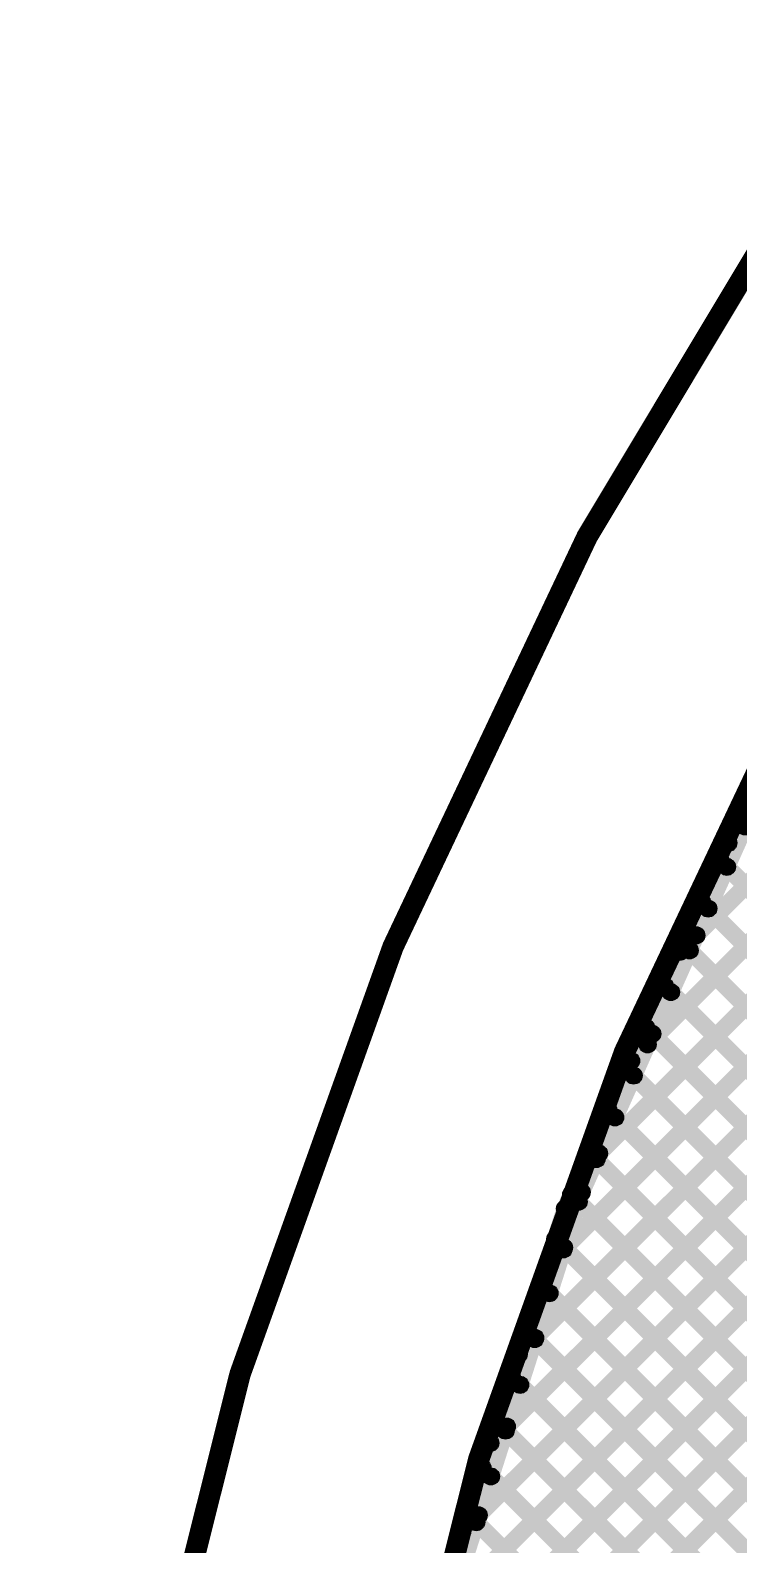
# Model space of a CAD drawing. Header units: millimetres. Extents: x -2.17 to 2.17, y -2.17 to 2.17.
# Drawn here: x -2.17 to -1.839, y 0.55 to 1.259 of the extents above; entities that cross this region are included whole.
import ezdxf

# ---------------------------------------------------------------- set-up
doc = ezdxf.new("R2010")
doc.units = ezdxf.units.MM
doc.header["$MEASUREMENT"] = 0
for name, color, linetype in [('BottomLayer', 5, 'Continuous'), ('Mechanical2', 216, 'Continuous'), ('TopLayer', 1, 'Continuous')]:
    doc.layers.add(name, color=color, linetype=linetype)

msp = doc.modelspace()

# ---------------------------------------------------------------- hatches: boundary and pattern name
at = {"layer": 'BottomLayer'}
for points in [[(-1.9963, 0.40878), (-2.00195, 0.41444), (-0.39969, 2.0167), (-0.39403, 2.01104)], [(-1.9898, 0.44356), (-1.99546, 0.44921), (-0.43481, 2.00986), (-0.42916, 2.0042)], [(-1.98331, 0.47834), (-1.98897, 0.48399), (-0.46994, 2.00302), (-0.46428, 1.99736)], [(-1.97093, 0.51899), (-1.97659, 0.52465), (-0.50506, 1.99618), (-0.49941, 1.99052)], [(-1.9577, 0.56051), (-1.96336, 0.56617), (-0.54587, 1.98365), (-0.54022, 1.978)], [(-1.94446, 0.60203), (-1.95012, 0.60769), (-0.59049, 1.96732), (-0.58483, 1.96167)], [(-1.93123, 0.64355), (-1.93688, 0.64921), (-0.6351, 1.951), (-0.62944, 1.94534)], [(-1.91799, 0.68507), (-1.92365, 0.69073), (-0.67971, 1.93467), (-0.67405, 1.92901)], [(-1.90135, 0.73), (-1.90701, 0.73566), (-0.72432, 1.91834), (-0.71867, 1.91268)], [(-1.87857, 0.78107), (-1.88422, 0.78673), (-0.76894, 1.90201), (-0.76328, 1.89636)], [(-1.85578, 0.83214), (-1.86144, 0.83779), (-0.81355, 1.88569), (-0.80789, 1.88003)], [(-1.90865, 0.71298), (-1.91596, 0.71624), (-1.82896, 0.91124), (-1.82165, 0.90798)], [(-1.84712, 0.86424), (-1.84146, 0.86989), (-1.26929, 0.29772), (-1.27494, 0.29206)], [(-1.85584, 0.84468), (-1.85019, 0.85033), (-1.29757, 0.29772), (-1.30323, 0.29206)], [(-1.86457, 0.82512), (-1.85891, 0.83078), (-1.32585, 0.29772), (-1.33151, 0.29206)], [(-1.8733, 0.80556), (-1.86764, 0.81122), (-1.35414, 0.29772), (-1.3598, 0.29206)], [(-1.88202, 0.786), (-1.87636, 0.79166), (-1.38242, 0.29772), (-1.38808, 0.29206)], [(-1.89075, 0.76644), (-1.88509, 0.7721), (-1.41071, 0.29772), (-1.41636, 0.29206)], [(-1.89947, 0.74689), (-1.89382, 0.75254), (-1.43899, 0.29772), (-1.44465, 0.29206)], [(-1.9082, 0.72733), (-1.90254, 0.73298), (-1.46728, 0.29772), (-1.47293, 0.29206)], [(-1.9815, 0.4844), (-1.98912, 0.48683), (-1.91612, 0.71583), (-1.9085, 0.7134)], [(-1.91654, 0.70738), (-1.91088, 0.71304), (-1.49556, 0.29772), (-1.50122, 0.29206)], [(-1.92337, 0.68593), (-1.91772, 0.69159), (-1.52384, 0.29772), (-1.5295, 0.29206)], [(-1.93021, 0.66449), (-1.92455, 0.67014), (-1.55213, 0.29772), (-1.55779, 0.29206)], [(-1.93705, 0.64304), (-1.93139, 0.6487), (-1.58041, 0.29772), (-1.58607, 0.29206)], [(-1.94389, 0.62159), (-1.93823, 0.62725), (-1.6087, 0.29772), (-1.61435, 0.29206)], [(-1.95072, 0.60014), (-1.94507, 0.6058), (-1.63698, 0.29772), (-1.64264, 0.29206)], [(-1.95756, 0.5787), (-1.9519, 0.58435), (-1.66527, 0.29772), (-1.67092, 0.29206)], [(-1.9644, 0.55725), (-1.95874, 0.56291), (-1.69355, 0.29772), (-1.69921, 0.29206)]]:
    msp.add_hatch(color=5, dxfattribs=at).paths.add_polyline_path(points)
h = msp.add_hatch(color=5, dxfattribs=at)
edge = h.paths.add_edge_path()
edge.add_arc((-1.83582, 0.88604), 0.004, 0, 360)
h = msp.add_hatch(color=5, dxfattribs=at)
edge = h.paths.add_edge_path()
edge.add_arc((-1.83556, 0.88662), 0.004, 0, 360)
h = msp.add_hatch(color=5, dxfattribs=at)
edge = h.paths.add_edge_path()
edge.add_arc((-1.84429, 0.86706), 0.004, 0, 360)
h = msp.add_hatch(color=5, dxfattribs=at)
edge = h.paths.add_edge_path()
edge.add_arc((-1.85301, 0.84751), 0.004, 0, 360)
h = msp.add_hatch(color=5, dxfattribs=at)
edge = h.paths.add_edge_path()
edge.add_arc((-1.85861, 0.83497), 0.004, 0, 360)
h = msp.add_hatch(color=5, dxfattribs=at)
edge = h.paths.add_edge_path()
edge.add_arc((-1.86174, 0.82795), 0.004, 0, 360)
h = msp.add_hatch(color=5, dxfattribs=at)
edge = h.paths.add_edge_path()
edge.add_arc((-1.87047, 0.80839), 0.004, 0, 360)
h = msp.add_hatch(color=5, dxfattribs=at)
edge = h.paths.add_edge_path()
edge.add_arc((-1.88139, 0.7839), 0.004, 0, 360)
h = msp.add_hatch(color=5, dxfattribs=at)
edge = h.paths.add_edge_path()
edge.add_arc((-1.87919, 0.78883), 0.004, 0, 360)
h = msp.add_hatch(color=5, dxfattribs=at)
edge = h.paths.add_edge_path()
edge.add_arc((-1.88792, 0.76927), 0.004, 0, 360)
h = msp.add_hatch(color=5, dxfattribs=at)
edge = h.paths.add_edge_path()
edge.add_arc((-1.89664, 0.74971), 0.004, 0, 360)
h = msp.add_hatch(color=5, dxfattribs=at)
edge = h.paths.add_edge_path()
edge.add_arc((-1.90537, 0.73016), 0.004, 0, 360)
h = msp.add_hatch(color=5, dxfattribs=at)
edge = h.paths.add_edge_path()
edge.add_arc((-1.90418, 0.73283), 0.004, 0, 360)
h = msp.add_hatch(color=5, dxfattribs=at)
edge = h.paths.add_edge_path()
edge.add_arc((-1.91231, 0.71461), 0.004, 0, 360)
h = msp.add_hatch(color=5, dxfattribs=at)
edge = h.paths.add_edge_path()
edge.add_arc((-1.91231, 0.71461), 0.004, 0, 360)
h = msp.add_hatch(color=5, dxfattribs=at)
edge = h.paths.add_edge_path()
edge.add_arc((-1.91371, 0.71021), 0.004, 0, 360)
h = msp.add_hatch(color=5, dxfattribs=at)
edge = h.paths.add_edge_path()
edge.add_arc((-1.92082, 0.6879), 0.004, 0, 360)
h = msp.add_hatch(color=5, dxfattribs=at)
edge = h.paths.add_edge_path()
edge.add_arc((-1.92055, 0.68876), 0.004, 0, 360)
h = msp.add_hatch(color=5, dxfattribs=at)
edge = h.paths.add_edge_path()
edge.add_arc((-1.92738, 0.66732), 0.004, 0, 360)
h = msp.add_hatch(color=5, dxfattribs=at)
edge = h.paths.add_edge_path()
edge.add_arc((-1.93422, 0.64587), 0.004, 0, 360)
h = msp.add_hatch(color=5, dxfattribs=at)
edge = h.paths.add_edge_path()
edge.add_arc((-1.93406, 0.64638), 0.004, 0, 360)
h = msp.add_hatch(color=5, dxfattribs=at)
edge = h.paths.add_edge_path()
edge.add_arc((-1.94106, 0.62442), 0.004, 0, 360)
h = msp.add_hatch(color=5, dxfattribs=at)
edge = h.paths.add_edge_path()
edge.add_arc((-1.94789, 0.60297), 0.004, 0, 360)
h = msp.add_hatch(color=5, dxfattribs=at)
edge = h.paths.add_edge_path()
edge.add_arc((-1.94729, 0.60486), 0.004, 0, 360)
h = msp.add_hatch(color=5, dxfattribs=at)
edge = h.paths.add_edge_path()
edge.add_arc((-1.95473, 0.58153), 0.004, 0, 360)
h = msp.add_hatch(color=5, dxfattribs=at)
edge = h.paths.add_edge_path()
edge.add_arc((-1.96157, 0.56008), 0.004, 0, 360)
h = msp.add_hatch(color=5, dxfattribs=at)
edge = h.paths.add_edge_path()
edge.add_arc((-1.96053, 0.56334), 0.004, 0, 360)
at = {"layer": 'TopLayer'}
for points in [[(-1.88633, 0.77331), (-1.89198, 0.77897), (-0.7765, 1.89445), (-0.77084, 1.88879)], [(-1.86354, 0.82438), (-1.8692, 0.83003), (-0.82111, 1.87812), (-0.81545, 1.87247)], [(-1.84076, 0.87545), (-1.84641, 0.8811), (-0.8725, 1.85501), (-0.86685, 1.84936)], [(-1.90911, 0.72224), (-1.91477, 0.7279), (-1.38605, 1.25661), (-1.38039, 1.25096)], [(-1.92572, 0.67734), (-1.93138, 0.683), (-1.51617, 1.09821), (-1.51051, 1.09255)], [(-1.93896, 0.63582), (-1.94462, 0.64148), (-1.52257, 1.06352), (-1.51691, 1.05787)], [(-1.9522, 0.5943), (-1.95785, 0.59996), (-1.6153, 0.94251), (-1.60964, 0.93686)], [(-1.96543, 0.55278), (-1.97109, 0.55844), (-1.62793, 0.9016), (-1.62227, 0.89594)], [(-1.91635, 0.70537), (-1.92365, 0.70863), (-1.83665, 0.90363), (-1.82935, 0.90037)], [(-1.84136, 0.88677), (-1.83571, 0.89242), (-1.70025, 0.75697), (-1.70591, 0.75131)], [(-1.85009, 0.86721), (-1.84443, 0.87286), (-1.70682, 0.73525), (-1.71248, 0.7296)], [(-1.97867, 0.51126), (-1.98432, 0.51692), (-1.62883, 0.87241), (-1.62318, 0.86675)], [(-1.85882, 0.84765), (-1.85316, 0.85331), (-1.7087, 0.70884), (-1.71435, 0.70319)], [(-1.86754, 0.82809), (-1.86188, 0.83375), (-1.7087, 0.68056), (-1.71435, 0.6749)], [(-1.87627, 0.80853), (-1.87061, 0.81419), (-1.7087, 0.65228), (-1.71435, 0.64662)], [(-1.88499, 0.78897), (-1.87934, 0.79463), (-1.71351, 0.6288), (-1.71916, 0.62315)], [(-1.99102, 0.47062), (-1.99668, 0.47628), (-1.69131, 0.78165), (-1.68565, 0.776)], [(-1.89372, 0.76942), (-1.88806, 0.77507), (-1.7305, 0.61751), (-1.73615, 0.61185)], [(-1.90245, 0.74986), (-1.89679, 0.75551), (-1.74952, 0.60825), (-1.75518, 0.60259)], [(-1.99751, 0.43585), (-2.00317, 0.4415), (-1.71311, 0.73156), (-1.70745, 0.72591)], [(-1.91117, 0.7303), (-1.90551, 0.73596), (-1.76597, 0.59642), (-1.77163, 0.59076)], [(-1.9199, 0.71074), (-1.91424, 0.7164), (-1.78005, 0.58221), (-1.78571, 0.57655)], [(-1.98919, 0.47679), (-1.99681, 0.47921), (-1.92381, 0.70821), (-1.91619, 0.70579)], [(-2.00401, 0.40107), (-2.00967, 0.40672), (-1.71435, 0.70204), (-1.7087, 0.69638)], [(-1.92737, 0.68993), (-1.92171, 0.69559), (-1.79175, 0.56562), (-1.79741, 0.55997)], [(-1.93421, 0.66848), (-1.92855, 0.67414), (-1.80085, 0.54644), (-1.8065, 0.54078)], [(-1.94104, 0.64703), (-1.93539, 0.65269), (-1.80678, 0.52409), (-1.81244, 0.51843)], [(-1.94788, 0.62559), (-1.94222, 0.63124), (-1.80841, 0.49743), (-1.81407, 0.49177)], [(-1.95472, 0.60414), (-1.94906, 0.6098), (-1.80841, 0.46915), (-1.81407, 0.46349)], [(-1.96155, 0.58269), (-1.9559, 0.58835), (-1.80841, 0.44086), (-1.81407, 0.43521)], [(-1.96839, 0.56124), (-1.96273, 0.5669), (-1.80154, 0.4057), (-1.80719, 0.40005)]]:
    msp.add_hatch(color=1, dxfattribs=at).paths.add_polyline_path(points)
h = msp.add_hatch(color=1, dxfattribs=at)
edge = h.paths.add_edge_path()
edge.add_arc((-1.83853, 0.88959), 0.004, 0, 360)
h = msp.add_hatch(color=1, dxfattribs=at)
edge = h.paths.add_edge_path()
edge.add_arc((-1.84359, 0.87827), 0.004, 0, 360)
h = msp.add_hatch(color=1, dxfattribs=at)
edge = h.paths.add_edge_path()
edge.add_arc((-1.84726, 0.87004), 0.004, 0, 360)
h = msp.add_hatch(color=1, dxfattribs=at)
edge = h.paths.add_edge_path()
edge.add_arc((-1.85599, 0.85048), 0.004, 0, 360)
h = msp.add_hatch(color=1, dxfattribs=at)
edge = h.paths.add_edge_path()
edge.add_arc((-1.86637, 0.82721), 0.004, 0, 360)
h = msp.add_hatch(color=1, dxfattribs=at)
edge = h.paths.add_edge_path()
edge.add_arc((-1.86471, 0.83092), 0.004, 0, 360)
h = msp.add_hatch(color=1, dxfattribs=at)
edge = h.paths.add_edge_path()
edge.add_arc((-1.87344, 0.81136), 0.004, 0, 360)
h = msp.add_hatch(color=1, dxfattribs=at)
edge = h.paths.add_edge_path()
edge.add_arc((-1.88216, 0.7918), 0.004, 0, 360)
h = msp.add_hatch(color=1, dxfattribs=at)
edge = h.paths.add_edge_path()
edge.add_arc((-1.89089, 0.77224), 0.004, 0, 360)
h = msp.add_hatch(color=1, dxfattribs=at)
edge = h.paths.add_edge_path()
edge.add_arc((-1.88915, 0.77614), 0.004, 0, 360)
h = msp.add_hatch(color=1, dxfattribs=at)
edge = h.paths.add_edge_path()
edge.add_arc((-1.89962, 0.75269), 0.004, 0, 360)
h = msp.add_hatch(color=1, dxfattribs=at)
edge = h.paths.add_edge_path()
edge.add_arc((-1.90834, 0.73313), 0.004, 0, 360)
h = msp.add_hatch(color=1, dxfattribs=at)
edge = h.paths.add_edge_path()
edge.add_arc((-1.91194, 0.72507), 0.004, 0, 360)
h = msp.add_hatch(color=1, dxfattribs=at)
edge = h.paths.add_edge_path()
edge.add_arc((-1.91707, 0.71357), 0.004, 0, 360)
h = msp.add_hatch(color=1, dxfattribs=at)
edge = h.paths.add_edge_path()
edge.add_arc((-1.92, 0.707), 0.004, 0, 360)
h = msp.add_hatch(color=1, dxfattribs=at)
edge = h.paths.add_edge_path()
edge.add_arc((-1.92, 0.707), 0.004, 0, 360)
h = msp.add_hatch(color=1, dxfattribs=at)
edge = h.paths.add_edge_path()
edge.add_arc((-1.92454, 0.69276), 0.004, 0, 360)
h = msp.add_hatch(color=1, dxfattribs=at)
edge = h.paths.add_edge_path()
edge.add_arc((-1.92855, 0.68017), 0.004, 0, 360)
h = msp.add_hatch(color=1, dxfattribs=at)
edge = h.paths.add_edge_path()
edge.add_arc((-1.93138, 0.67131), 0.004, 0, 360)
h = msp.add_hatch(color=1, dxfattribs=at)
edge = h.paths.add_edge_path()
edge.add_arc((-1.93821, 0.64986), 0.004, 0, 360)
h = msp.add_hatch(color=1, dxfattribs=at)
edge = h.paths.add_edge_path()
edge.add_arc((-1.94179, 0.63865), 0.004, 0, 360)
h = msp.add_hatch(color=1, dxfattribs=at)
edge = h.paths.add_edge_path()
edge.add_arc((-1.94505, 0.62841), 0.004, 0, 360)
h = msp.add_hatch(color=1, dxfattribs=at)
edge = h.paths.add_edge_path()
edge.add_arc((-1.95189, 0.60697), 0.004, 0, 360)
h = msp.add_hatch(color=1, dxfattribs=at)
edge = h.paths.add_edge_path()
edge.add_arc((-1.95502, 0.59713), 0.004, 0, 360)
h = msp.add_hatch(color=1, dxfattribs=at)
edge = h.paths.add_edge_path()
edge.add_arc((-1.95873, 0.58552), 0.004, 0, 360)
h = msp.add_hatch(color=1, dxfattribs=at)
edge = h.paths.add_edge_path()
edge.add_arc((-1.96556, 0.56407), 0.004, 0, 360)
h = msp.add_hatch(color=1, dxfattribs=at)
edge = h.paths.add_edge_path()
edge.add_arc((-1.96826, 0.55561), 0.004, 0, 360)

# ---------------------------------------------------------------- linework, layer by layer
at = {"layer": 'BottomLayer'}
for centre in [(-1.83582, 0.88604), (-1.83556, 0.88662), (-1.84429, 0.86706), (-1.85301, 0.84751), (-1.85861, 0.83497), (-1.86174, 0.82795), (-1.87047, 0.80839), (-1.88139, 0.7839), (-1.87919, 0.78883), (-1.88792, 0.76927), (-1.89664, 0.74971), (-1.90537, 0.73016), (-1.90418, 0.73283), (-1.91231, 0.71461), (-1.91231, 0.71461), (-1.91371, 0.71021), (-1.92082, 0.6879), (-1.92055, 0.68876), (-1.92738, 0.66732), (-1.93422, 0.64587), (-1.93406, 0.64638), (-1.94106, 0.62442), (-1.94789, 0.60297), (-1.94729, 0.60486), (-1.95473, 0.58153), (-1.96157, 0.56008), (-1.96053, 0.56334)]:
    msp.add_circle(centre, 0.004, dxfattribs=at)
at = {"layer": 'Mechanical2', "const_width": 0.01}
for points in [[(2.16535, 0.001, 1), (-2.16535, 0.001, 1)], [(2.08135, -0.01, 1), (-2.04935, -0.01, 1)], [(1.84055, 0.001, 1), (-1.84055, 0.001, 1)]]:
    msp.add_lwpolyline(points, format="xyb", close=True, dxfattribs=at)
at = {"layer": 'TopLayer'}
for centre in [(-1.83853, 0.88959), (-1.84359, 0.87827), (-1.84726, 0.87004), (-1.85599, 0.85048), (-1.86637, 0.82721), (-1.86471, 0.83092), (-1.87344, 0.81136), (-1.88216, 0.7918), (-1.89089, 0.77224), (-1.88915, 0.77614), (-1.89962, 0.75269), (-1.90834, 0.73313), (-1.91194, 0.72507), (-1.91707, 0.71357), (-1.92, 0.707), (-1.92, 0.707), (-1.92454, 0.69276), (-1.92855, 0.68017), (-1.93138, 0.67131), (-1.93821, 0.64986), (-1.94179, 0.63865), (-1.94505, 0.62841), (-1.95189, 0.60697), (-1.95502, 0.59713), (-1.95873, 0.58552), (-1.96556, 0.56407), (-1.96826, 0.55561)]:
    msp.add_circle(centre, 0.004, dxfattribs=at)

doc.saveas('drawing.dxf')
